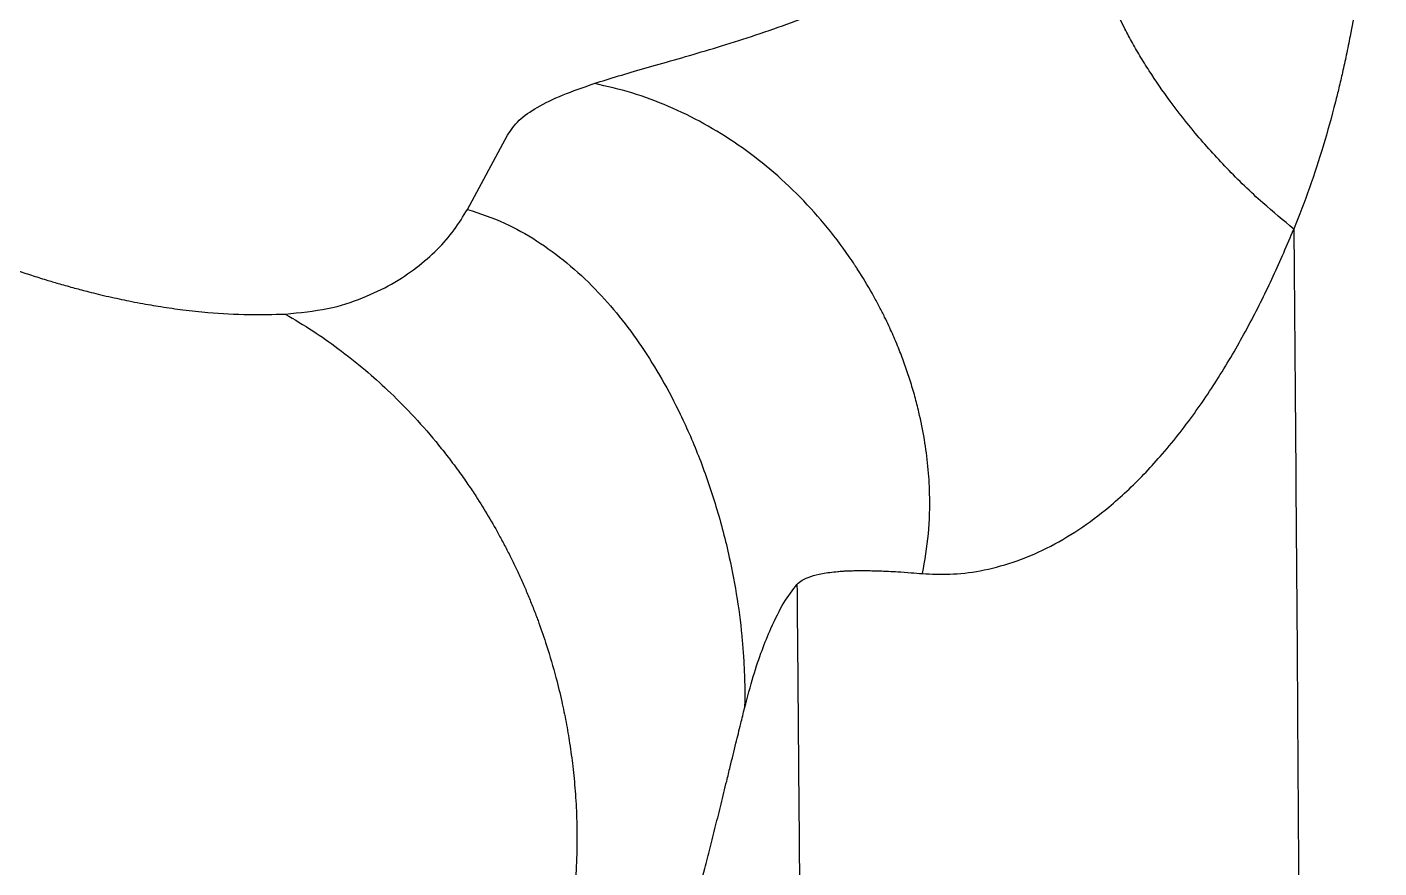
# Model space of a CAD drawing. Extents: x 943 to 1030, y 781 to 934.
# Drawn here: x 995.79 to 1001.04, y 850.8 to 854.07 of the extents above; entities that cross this region are included whole.
import ezdxf

# ---------------------------------------------------------------- set-up
doc = ezdxf.new("R2010")
doc.units = 0
doc.header["$MEASUREMENT"] = 0
doc.layers.add('1', color=4, linetype='Continuous')

# ---------------------------------------------------------------- blocks, each defined once
blk = doc.blocks.new('AIRA')
at = {"layer": '1', "color": 3, "linetype": 'Continuous', "lineweight": 25}
blk.add_line((54.3267, 50.1916), (54.4823, 50.4797), dxfattribs=at)
for points, knots in [([(57.6376, 54.3086), (57.6489, 54.2509), (57.6735, 54.1256), (57.7086, 53.9273), (57.7418, 53.7205), (57.7708, 53.5161), (57.7954, 53.3196), (57.8176, 53.114), (57.837, 52.8958), (57.8526, 52.6626), (57.8629, 52.4228), (57.8676, 52.1539), (57.8636, 51.8645), (57.8481, 51.5744), (57.8301, 51.381), (57.8181, 51.2774), (57.8144, 51.2462), (57.8104, 51.2152), (57.8064, 51.1844), (57.8023, 51.154), (57.7994, 51.1336), (57.7977, 51.1219), (57.7968, 51.1159), (57.7936, 51.0937), (57.7864, 51.0461), (57.7732, 50.9655), (57.757, 50.8769), (57.7401, 50.7929), (57.7254, 50.7257), (57.7113, 50.6652), (57.6877, 50.5693), (57.6516, 50.4392), (57.5982, 50.274), (57.5566, 50.168), (57.5357, 50.1149)], [0, 0, 0, 0, 0.040803, 0.088573, 0.139958, 0.186638, 0.232496, 0.278221, 0.331259, 0.385914, 0.442163, 0.499982, 0.575298, 0.646464, 0.705678, 0.713198, 0.720664, 0.728075, 0.735433, 0.742738, 0.749989, 0.750108, 0.751177, 0.754259, 0.766105, 0.785524, 0.812511, 0.830472, 0.846876, 0.861724, 0.875016, 0.917774, 0.958755, 1, 1, 1, 1]), ([(54.8194, 50.6803), (54.8499, 50.69), (54.9091, 50.7088), (55.0129, 50.7388), (55.1244, 50.7706), (55.2457, 50.8058), (55.3745, 50.8452), (55.5103, 50.8901), (55.6297, 50.9335), (55.7253, 50.9712), (55.8187, 51.01), (55.913, 51.0525), (56.0049, 51.0975), (56.0803, 51.1365), (56.1612, 51.1811), (56.247, 51.2318), (56.3439, 51.2933), (56.4508, 51.3672), (56.561, 51.4517), (56.6671, 51.541), (56.7307, 51.6015), (56.7639, 51.6332)], [0, 0, 0, 0, 0.08122, 0.157333, 0.232294, 0.300892, 0.36569, 0.425643, 0.480946, 0.507493, 0.533735, 0.584589, 0.610802, 0.637921, 0.672718, 0.709676, 0.749165, 0.80687, 0.870491, 0.932336, 1, 1, 1, 1]), ([(57.5357, 50.1149), (57.4954, 50.1483), (57.405, 50.2231), (57.2762, 50.3481), (57.1559, 50.4812), (57.0559, 50.6085), (56.9929, 50.7), (56.9557, 50.7591), (56.938, 50.7882), (56.9213, 50.8167), (56.9055, 50.8447), (56.8907, 50.8722), (56.8616, 50.9282), (56.8253, 51.0067), (56.7899, 51.1007), (56.7648, 51.1829), (56.752, 51.2378), (56.7456, 51.2715), (56.7437, 51.2825), (56.7422, 51.2911), (56.7358, 51.332), (56.7287, 51.4095), (56.7327, 51.5241), (56.753, 51.5952), (56.7639, 51.6332)], [0, 0, 0, 0, 0.072804, 0.163469, 0.249952, 0.326461, 0.397824, 0.41568, 0.433197, 0.450382, 0.46724, 0.483775, 0.499991, 0.568561, 0.626462, 0.673602, 0.724023, 0.732818, 0.740086, 0.745828, 0.750042, 0.821852, 0.904953, 1, 1, 1, 1]), ([(54.4823, 50.4797), (54.4956, 50.4994), (54.5219, 50.5383), (54.5956, 50.5892), (54.6896, 50.6356), (54.777, 50.6657), (54.8194, 50.6803)], [0, 0, 0, 0, 0.252826, 0.49982, 0.757342, 1, 1, 1, 1]), ([(56.094, 48.7768), (56.1029, 48.8279), (56.1207, 48.9302), (56.1238, 49.0706), (56.1163, 49.1934), (56.1022, 49.299), (56.084, 49.3893), (56.0645, 49.4654), (56.0465, 49.5263), (56.0261, 49.5869), (56.0031, 49.6478), (55.9818, 49.6985), (55.9626, 49.7407), (55.9462, 49.775), (55.9268, 49.8132), (55.8957, 49.8712), (55.8662, 49.9209), (55.841, 49.9603), (55.8327, 49.973), (55.826, 49.983), (55.7923, 50.0331), (55.7267, 50.1214), (55.6199, 50.2408), (55.5038, 50.3485), (55.3785, 50.4444), (55.2467, 50.5261), (55.108, 50.5936), (54.9657, 50.6469), (54.868, 50.6692), (54.8194, 50.6803)], [0, 0, 0, 0, 0.06247, 0.124994, 0.166532, 0.207832, 0.249972, 0.274143, 0.299415, 0.323961, 0.348474, 0.374966, 0.387719, 0.402403, 0.419007, 0.437517, 0.478937, 0.486111, 0.492021, 0.496671, 0.500064, 0.562558, 0.625035, 0.688354, 0.749995, 0.813507, 0.875056, 0.937809, 1, 1, 1, 1]), ([(51.9588, 50.2106), (52.0119, 50.1859), (52.1179, 50.1366), (52.2862, 50.0636), (52.4217, 50.01), (52.521, 49.9739), (52.5812, 49.953), (52.6403, 49.9336), (52.694, 49.9168), (52.7475, 49.9009), (52.8003, 49.8861), (52.8503, 49.8729), (52.8947, 49.8619), (52.9341, 49.8527), (52.9737, 49.8439), (53.014, 49.8355), (53.0549, 49.8276), (53.0963, 49.8202), (53.1378, 49.8134), (53.1796, 49.8072), (53.2246, 49.8012), (53.2708, 49.7959), (53.3572, 49.7877), (53.4757, 49.7809), (53.5726, 49.7836), (53.6193, 49.7849)], [0, 0, 0, 0, 0.103781, 0.20732, 0.310435, 0.345961, 0.381919, 0.4157, 0.448613, 0.474866, 0.508042, 0.539555, 0.561029, 0.584724, 0.607651, 0.62948, 0.654636, 0.678733, 0.701773, 0.727575, 0.752393, 0.781662, 0.810389, 0.908588, 1, 1, 1, 1]), ([(53.6193, 49.7849), (53.6762, 49.7905), (53.7906, 49.8019), (53.9223, 49.8459), (54.0359, 49.9003), (54.1309, 49.9642), (54.2112, 50.0348), (54.2776, 50.1104), (54.3104, 50.1646), (54.3267, 50.1916)], [0, 0, 0, 0, 0.141902, 0.284922, 0.427349, 0.571665, 0.714442, 0.857678, 1, 1, 1, 1]), ([(54.3267, 50.1916), (54.3754, 50.1753), (54.4692, 50.1439), (54.5981, 50.0712), (54.716, 49.9849), (54.8227, 49.8853), (54.9188, 49.7759), (55.0051, 49.6586), (55.084, 49.5315), (55.1601, 49.3863), (55.2314, 49.2216), (55.2953, 49.0357), (55.3429, 48.8531), (55.3758, 48.6781), (55.3919, 48.5479), (55.3996, 48.4465), (55.4031, 48.3738), (55.4041, 48.3087), (55.4034, 48.2687), (55.4031, 48.2547)], [0, 0, 0, 0, 0.064925, 0.124926, 0.186682, 0.249895, 0.309843, 0.371394, 0.434701, 0.499912, 0.579651, 0.662872, 0.749939, 0.819604, 0.889538, 0.916963, 0.949103, 0.982128, 1, 1, 1, 1]), ([(56.094, 48.7768), (56.1285, 48.7751), (56.1974, 48.7716), (56.3169, 48.7845), (56.4451, 48.8178), (56.5767, 48.8721), (56.7027, 48.9462), (56.8056, 49.0235), (56.8884, 49.0968), (56.9551, 49.1628), (57.0459, 49.2624), (57.1527, 49.3983), (57.2671, 49.5726), (57.3678, 49.7507), (57.458, 49.932), (57.5097, 50.0538), (57.5357, 50.1149)], [0, 0, 0, 0, 0.06257, 0.124956, 0.187329, 0.249654, 0.311982, 0.374519, 0.415613, 0.457211, 0.499643, 0.598413, 0.697207, 0.798653, 0.898948, 1, 1, 1, 1]), ([(57.5357, 50.1149), (57.5404, 49.5531), (57.545, 48.9905), (57.549, 48.417), (57.5492, 48.3924), (57.5511, 48.1099), (57.5542, 47.5493), (57.5592, 47.0025), (57.5618, 46.7168)], [0, 0, 0, 0, 0.499995, 0.500709, 0.506281, 0.521713, 0.749999, 1, 1, 1, 1]), ([(53.6193, 49.7849), (53.6554, 49.7635), (53.7251, 49.7223), (53.8289, 49.6491), (53.9258, 49.5724), (54.0208, 49.4874), (54.1126, 49.3954), (54.1882, 49.3094), (54.2481, 49.2346), (54.2898, 49.1791), (54.3275, 49.1257), (54.3666, 49.067), (54.4085, 48.9996), (54.4469, 48.9321), (54.4769, 48.8757), (54.499, 48.8318), (54.5202, 48.7879), (54.5406, 48.7432), (54.5605, 48.6973), (54.5794, 48.6508), (54.5939, 48.613), (54.6126, 48.5622), (54.6387, 48.4858), (54.6683, 48.3844), (54.6926, 48.2849), (54.7102, 48.1995), (54.7246, 48.1154), (54.7367, 48.026), (54.7459, 47.93), (54.7522, 47.8157), (54.7526, 47.693), (54.7455, 47.5643), (54.7322, 47.4423), (54.7115, 47.3195), (54.6838, 47.1969), (54.6589, 47.1172), (54.6465, 47.0774)], [0, 0, 0, 0, 0.041877, 0.080684, 0.124938, 0.162415, 0.204059, 0.249871, 0.271725, 0.295334, 0.315802, 0.333599, 0.36208, 0.390746, 0.406792, 0.422206, 0.436991, 0.452658, 0.468361, 0.484076, 0.499804, 0.506399, 0.535005, 0.57566, 0.605751, 0.631597, 0.658037, 0.686553, 0.717193, 0.749994, 0.796119, 0.835292, 0.875081, 0.916031, 0.958064, 1, 1, 1, 1]), ([(55.6065, 48.7349), (55.6126, 48.7405), (55.6248, 48.7519), (55.6584, 48.7662), (55.7041, 48.7779), (55.7485, 48.7838), (55.7825, 48.7864), (55.8013, 48.7875), (55.8212, 48.7882), (55.8416, 48.7886), (55.8626, 48.7886), (55.8854, 48.7884), (55.9046, 48.788), (55.9217, 48.7874), (55.9387, 48.7868), (55.9646, 48.7857), (56.0021, 48.7836), (56.0459, 48.7807), (56.0791, 48.778), (56.094, 48.7768)], [0, 0, 0, 0, 0.118579, 0.241615, 0.368847, 0.499944, 0.533653, 0.568963, 0.605889, 0.640682, 0.67425, 0.710673, 0.749979, 0.763099, 0.788247, 0.825508, 0.874994, 0.944081, 1, 1, 1, 1]), ([(55.4031, 48.2547), (55.4143, 48.2971), (55.4368, 48.3819), (55.4706, 48.4812), (55.5106, 48.5793), (55.5558, 48.6688), (55.5896, 48.7128), (55.6065, 48.7349)], [0, 0, 0, 0, 0.166645, 0.333306, 0.499986, 0.749986, 1, 1, 1, 1]), ([(55.6065, 48.7349), (55.6071, 48.6649), (55.6083, 48.5244), (55.6101, 48.3124), (55.6119, 48.0984), (55.6137, 47.8823), (55.6154, 47.6642), (55.617, 47.463), (55.6184, 47.2752), (55.6197, 47.0972), (55.6211, 46.8981), (55.6223, 46.7266), (55.6233, 46.5945), (55.6239, 46.5226), (55.6244, 46.4562), (55.6251, 46.3865), (55.6259, 46.3044), (55.6269, 46.2199), (55.6276, 46.1629), (55.628, 46.134)], [0, 0, 0, 0, 0.081339, 0.163367, 0.246083, 0.329488, 0.413582, 0.498364, 0.561883, 0.630263, 0.703509, 0.79108, 0.827675, 0.855047, 0.873193, 0.903432, 0.934839, 0.967029, 1, 1, 1, 1]), ([(55.0983, 47.1629), (55.108, 47.1849), (55.1277, 47.2297), (55.1574, 47.3141), (55.1876, 47.4106), (55.2179, 47.5167), (55.245, 47.618), (55.2693, 47.7122), (55.2904, 47.7956), (55.3119, 47.8823), (55.3307, 47.9592), (55.35, 48.0383), (55.3682, 48.1129), (55.3869, 48.189), (55.3981, 48.2345), (55.4031, 48.2547)], [0, 0, 0, 0, 0.097458, 0.198298, 0.29869, 0.398812, 0.49997, 0.567764, 0.638308, 0.706577, 0.777762, 0.821729, 0.893339, 0.952775, 1, 1, 1, 1])]:
    blk.add_open_spline(points, degree=3, knots=knots, dxfattribs=at)

msp = doc.modelspace()

# ---------------------------------------------------------------- block references
at = {"layer": '1'}
msp.add_blockref('AIRA', (943.1775, 803.1658), dxfattribs=at)

doc.saveas('drawing.dxf')
